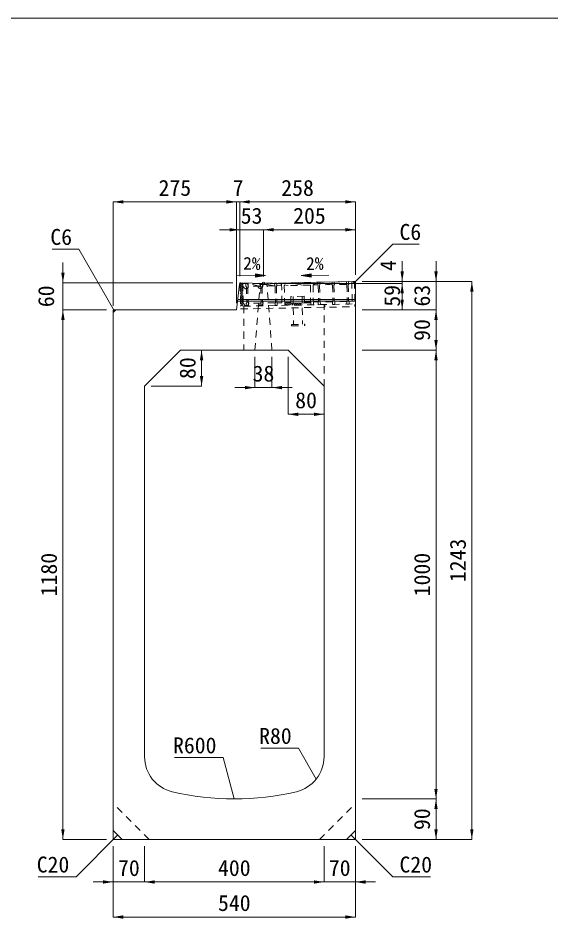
# Model space of a CAD drawing. Units: millimetres at full size; some dimension numbers follow another scale. Extents: x -3301 to 90699, y 107523 to 139162.
# Drawn here: x 20119 to 21305, y 129802 to 131841 of the extents above; entities that cross this region are included whole.
import ezdxf
from ezdxf.enums import TextEntityAlignment as Align

# ---------------------------------------------------------------- set-up
doc = ezdxf.new("R2010")
doc.units = ezdxf.units.MM
doc.header["$LTSCALE"] = 21
doc.header["$PDMODE"] = 32
doc.header["$PDSIZE"] = 10.5
doc.linetypes.add('USER1', pattern=[1.35, 0.75, -0.6])
for name, color, linetype, lineweight in [('0_2', 7, 'USER1', 9), ('寸法線', 7, 'Continuous', 9), ('引出線', 4, 'Continuous', 9), ('本体', 2, 'Continuous', 9), ('補助線', 8, 'Continuous', 13), ('ｸﾞﾚｰﾁﾝｸﾞ', 7, 'USER1', 9)]:
    doc.layers.add(name, color=color, linetype=linetype, lineweight=lineweight)
doc.styles.add('ＭＳ ゴシック', font='')
doc.styles.get('ＭＳ ゴシック').set_extended_font_data('MS Gothic')

# ---------------------------------------------------------------- blocks, each defined once
blk = doc.blocks.new('filled_arrow')
at = {"color": 0, "linetype": 'Continuous', "lineweight": -2}
blk.add_solid([(7.5, 1.25), (0, 0), (7.5, -1.25)], dxfattribs=at)

msp = doc.modelspace()

# ---------------------------------------------------------------- hatches: boundary and pattern name
at = {"layer": '引出線'}
for points in [[(20647.54, 131272.35), (20647.39, 131264.86), (20669.97, 131268.15)], [(20771.21, 131272.35), (20771.36, 131264.86), (20748.79, 131268.15)]]:
    msp.add_hatch(color=256, dxfattribs=at).paths.add_polyline_path(points)
at = {"layer": 'ｸﾞﾚｰﾁﾝｸﾞ'}
h = msp.add_hatch(dxfattribs=at)
h.set_pattern_fill('USER', color=256, style=0, pattern_type=2)
h.set_pattern_definition([(46.14576, (20132.93, 130873.29), (-2.28951, 2.19972), [75, -60])])
h.paths.add_polyline_path([(20613.01, 131249.95), (20619.01, 131250.07), (20620.01, 131200.08), (20614.01, 131199.96)])
h = msp.add_hatch(dxfattribs=at)
h.set_pattern_fill('USER', color=256, style=0, pattern_type=2)
h.set_pattern_definition([(46.14576, (20206.42, 130874.76), (-2.28951, 2.19972), [75, -60])])
h.paths.add_polyline_path([(20712.49, 131201.93), (20712.4, 131206.43), (20750.89, 131207.2), (20765.89, 131207.5), (20770.39, 131207.59), (20770.48, 131203.09), (20750.98, 131202.7)])

# ---------------------------------------------------------------- linework, layer by layer
at = {"layer": '0_2'}
for p, q in [((20646.08, 131102.05), (20657.4, 131248.15)), ((20654.57, 131251.2), (20657.39, 131248.15)), ((20657.39, 131248.15), (20672.76, 131248.15)), ((20675.57, 131251.2), (20672.76, 131248.15)), ((20684.08, 131102.05), (20672.76, 131248.15))]:
    msp.add_line(p, q, dxfattribs=at)
at = {"layer": '0_2', "color": 1, "linetype": 'Continuous', "lineweight": 13}
msp.add_lwpolyline([(18931.58, 131841.49), (21581.27, 131841.49), (21581.27, 129376.05), (18931.58, 129376.05)], close=True, dxfattribs=at)
at = {"layer": '寸法線'}
for p, q in [((20330.08, 131432.46), (20605.08, 131432.46)), ((20330.08, 131201.05), (20330.08, 131432.46)), ((20560.08, 131432.46), (20657.08, 131432.46)), ((20605.08, 131207.05), (20605.08, 131432.46)), ((20605.08, 131207.05), (20605.08, 131432.46)), ((20612.08, 131267.05), (20612.08, 131432.46)), ((20612.08, 131432.46), (20870.08, 131432.46)), ((20612.08, 131267.05), (20612.08, 131432.46)), ((20870.08, 131270.09), (20870.08, 131432.46)), ((20567.08, 131370.36), (20710.08, 131370.36)), ((20612.08, 131267.05), (20612.08, 131370.36)), ((20665.08, 131265.95), (20665.08, 131370.36)), ((20665.08, 131370.36), (20870.08, 131370.36)), ((20665.08, 131265.95), (20665.08, 131370.36)), ((20870.08, 131270.05), (20870.08, 131370.36)), ((20217.96, 131297.05), (20217.96, 131147.05)), ((20974.32, 131300.05), (20974.32, 131205.95)), ((21049.79, 131300.05), (21049.79, 131147.05)), ((20597.08, 131252.05), (20217.96, 131252.05)), ((20680.08, 131250.95), (20974.32, 131250.95)), ((20680.08, 131250.95), (20974.32, 131250.95)), ((20885.08, 131255.05), (20974.32, 131255.05)), ((20885.08, 131255.05), (21049.79, 131255.05)), ((20885.08, 131255.05), (21129.65, 131255.05)), ((20974.32, 131250.95), (20974.32, 131192.05)), ((21129.65, 131255.05), (21129.65, 130012.05)), ((20315.08, 131192.05), (20217.96, 131192.05)), ((20217.96, 131192.05), (20217.96, 130012.05)), ((20315.08, 131192.05), (20217.96, 131192.05)), ((20885.08, 131192.05), (20974.32, 131192.05)), ((20885.08, 131192.05), (21049.79, 131192.05)), ((20885.08, 131192.05), (21049.79, 131192.05)), ((21049.79, 131192.05), (21049.79, 131102.05)), ((20495.08, 131102.05), (20527.16, 131102.05)), ((20527.16, 131102.05), (20527.16, 131022.05)), ((20646.08, 131087.05), (20646.08, 131018.67)), ((20684.08, 131087.05), (20684.08, 131018.67)), ((20720.08, 131087.05), (20720.08, 130959.2)), ((20885.08, 131102.05), (21049.79, 131102.05)), ((20885.08, 131102.05), (21049.79, 131102.05)), ((21049.79, 131102.05), (21049.79, 130102.05)), ((20415.08, 131022.05), (20527.16, 131022.05)), ((20601.08, 131018.67), (20729.08, 131018.67)), ((20800.08, 131007.05), (20800.08, 130959.2)), ((20720.08, 130959.2), (20800.08, 130959.2)), ((20885.08, 130102.05), (21049.79, 130102.05)), ((20885.08, 130102.05), (21049.79, 130102.05)), ((21049.79, 130102.05), (21049.79, 130012.05)), ((20315.08, 130012.05), (20217.96, 130012.05)), ((20885.08, 130012.05), (21049.79, 130012.05)), ((20885.08, 130012.05), (21129.65, 130012.05)), ((20330.08, 129997.05), (20330.08, 129917.11)), ((20330.08, 129997.05), (20330.08, 129839.07)), ((20400.08, 129997.05), (20400.08, 129917.11)), ((20400.08, 129997.05), (20400.08, 129917.11)), ((20800.08, 129997.05), (20800.08, 129917.11)), ((20800.08, 129997.05), (20800.08, 129917.11)), ((20870.08, 129997.05), (20870.08, 129917.11)), ((20870.08, 129997.05), (20870.08, 129839.07)), ((20285.08, 129917.11), (20445.08, 129917.11)), ((20400.08, 129917.11), (20800.08, 129917.11)), ((20755.08, 129917.11), (20915.08, 129917.11)), ((20330.08, 129839.07), (20870.08, 129839.07))]:
    msp.add_line(p, q, dxfattribs=at)
at = {"layer": '引出線'}
for p, q in [((20605.86, 131269.4), (20667.96, 131268.15)), ((20810.9, 131269.4), (20748.79, 131268.15))]:
    msp.add_line(p, q, dxfattribs=at)
for points in [[(20867.08, 131252.03), (20953.32, 131338.28), (21012.49, 131338.28)], [(20333.08, 131189.11), (20253.38, 131327.14), (20194.22, 131327.14)], [(20782.84, 130146.47), (20743.04, 130215.39), (20659.14, 130215.39)], [(20600.08, 130102.05), (20575.33, 130194.42), (20467.05, 130194.42)], [(20340.08, 130022.05), (20247.24, 129928.82), (20162.95, 129928.82)], [(20860.08, 130022.05), (20953.31, 129928.82), (21037.6, 129928.82)]]:
    msp.add_lwpolyline(points, dxfattribs=at)
at = {"layer": '引出線', "lineweight": 13}
for points in [[(20647.54, 131272.35), (20647.39, 131264.86), (20669.97, 131268.15)], [(20771.21, 131272.35), (20771.36, 131264.86), (20748.79, 131268.15)]]:
    msp.add_lwpolyline(points, close=True, dxfattribs=at)
at = {"layer": '本体', "lineweight": 13}
for p, q in [((20611.76, 131249.34), (20605.08, 131192.05)), ((20614.8, 131251.99), (20665.08, 131250.95)), ((20665.08, 131250.95), (20864.08, 131254.93)), ((20864.08, 131254.93), (20870.08, 131249.05)), ((20870.08, 131249.05), (20870.08, 130032.05)), ((20330.08, 131186.05), (20336.08, 131192.05)), ((20330.08, 131186.05), (20330.08, 130032.05)), ((20336.08, 131192.05), (20605.08, 131192.05)), ((20400.08, 131022.05), (20480.08, 131102.05)), ((20480.08, 131102.05), (20720.08, 131102.05)), ((20720.08, 131102.05), (20800.08, 131022.05)), ((20400.08, 131022.05), (20400.08, 130196.09)), ((20800.08, 131022.05), (20800.08, 130196.09)), ((20350.08, 130012.05), (20330.08, 130032.05)), ((20850.08, 130012.05), (20870.08, 130032.05)), ((20350.08, 130012.05), (20850.08, 130012.05)), ((20850.08, 130012.05), (20790.08, 130012.05))]:
    msp.add_line(p, q, dxfattribs=at)
at = {"layer": '本体', "color": 4}
for p, q in [((20870.08, 131211.09), (20607.3, 131211.09)), ((20870.08, 131215.09), (20607.77, 131215.09))]:
    msp.add_line(p, q, dxfattribs=at)
at = {"layer": '本体', "linetype": 'USER1'}
for p, q in [((20621.01, 131200.1), (20621.01, 131102.05)), ((20800.08, 131022.05), (20800.08, 131203.68))]:
    msp.add_line(p, q, dxfattribs=at)
at = {"layer": '本体', "color": 7, "linetype": 'USER1'}
for p, q in [((20410.08, 130012.05), (20330.08, 130092.05)), ((20790.08, 130012.05), (20870.08, 130092.05))]:
    msp.add_line(p, q, dxfattribs=at)
at = {"layer": '本体', "lineweight": 13}
for centre, radius, start, end in [((20614.74, 131248.99), 3, 88.81101, 173.34557), ((20480.08, 130196.09), 80, 180, 256.65764), ((20720.08, 130196.09), 80, 283.34236, 0), ((20600.08, 130702.05), 600, 256.65764, 283.34236)]:
    msp.add_arc(centre, radius, start, end, dxfattribs=at)
at = {"layer": '補助線'}
for p, q in [((20611.76, 131249.34), (20612.08, 131252.05)), ((20614.8, 131251.99), (20612.08, 131252.05)), ((20864.08, 131254.93), (20870.08, 131255.05)), ((20870.08, 131249.05), (20870.08, 131255.05)), ((20330.08, 131186.05), (20330.08, 131192.05)), ((20336.08, 131192.05), (20330.08, 131192.05)), ((20330.08, 130012.05), (20330.08, 130032.05)), ((20870.08, 130012.05), (20870.08, 130032.05)), ((20350.08, 130012.05), (20330.08, 130012.05)), ((20850.08, 130012.05), (20870.08, 130012.05))]:
    msp.add_line(p, q, dxfattribs=at)
msp.add_circle((20665.08, 131250.95), 3, dxfattribs=at)
at = {"layer": 'ｸﾞﾚｰﾁﾝｸﾞ'}
for p, q in [((20613.01, 131249.95), (20867.96, 131255.05)), ((20613.01, 131249.95), (20614.13, 131193.96)), ((20619.01, 131250.07), (20620.13, 131194.08)), ((20629.89, 131250.29), (20624.89, 131250.19)), ((20629.89, 131250.29), (20624.89, 131250.19)), ((20629.89, 131250.29), (20624.89, 131250.19)), ((20626.01, 131250.21), (20626.13, 131244.21)), ((20631.01, 131250.31), (20631.13, 131244.31)), ((20631.01, 131250.31), (20631.13, 131244.31)), ((20631.01, 131250.31), (20631.13, 131244.31)), ((20656.12, 131244.81), (20631.01, 131250.31)), ((20663, 131250.95), (20658, 131250.85)), ((20663, 131250.95), (20658, 131250.85)), ((20663, 131250.95), (20658, 131250.85)), ((20658.12, 131244.85), (20658, 131250.85)), ((20658, 131250.85), (20658.12, 131244.85)), ((20658, 131250.85), (20658.12, 131244.85)), ((20658, 131250.85), (20658.12, 131244.85)), ((20658, 131250.85), (20658.12, 131244.85)), ((20658, 131250.85), (20658.12, 131244.85)), ((20658, 131250.85), (20658.12, 131244.85)), ((20688.11, 131245.45), (20663, 131250.95)), ((20663, 131250.95), (20663.12, 131244.95)), ((20663, 131250.95), (20663.12, 131244.95)), ((20663, 131250.95), (20663.12, 131244.95)), ((20694.99, 131251.59), (20689.99, 131251.49)), ((20694.99, 131251.59), (20689.99, 131251.49)), ((20694.99, 131251.59), (20689.99, 131251.49)), ((20689.99, 131251.49), (20690.11, 131245.49)), ((20689.99, 131251.49), (20690.11, 131245.49)), ((20689.99, 131251.49), (20690.11, 131245.49)), ((20705.54, 131249.28), (20694.99, 131251.59)), ((20694.99, 131251.59), (20695.11, 131245.59)), ((20694.99, 131251.59), (20695.11, 131245.59)), ((20694.99, 131251.59), (20695.11, 131245.59)), ((20705.49, 131251.8), (20706.49, 131201.81)), ((20712.49, 131201.93), (20711.49, 131251.92)), ((20720.11, 131246.09), (20711.57, 131247.96)), ((20769.6, 131247.08), (20711.61, 131245.92)), ((20752.1, 131246.73), (20726.99, 131252.23)), ((20769.53, 131250.56), (20758.98, 131252.87)), ((20770.48, 131203.09), (20769.48, 131253.08)), ((20776.48, 131203.21), (20775.48, 131253.2)), ((20784.09, 131247.37), (20775.56, 131249.24)), ((20786.09, 131247.41), (20775.6, 131247.2)), ((20785.97, 131253.41), (20786.09, 131247.41)), ((20785.97, 131253.41), (20786.09, 131247.41)), ((20785.97, 131253.41), (20786.09, 131247.41)), ((20786.09, 131247.41), (20787.11, 131246.43)), ((20786.09, 131247.41), (20787.11, 131246.43)), ((20786.09, 131247.41), (20787.11, 131246.43)), ((20787.11, 131246.43), (20787.83, 131210.44)), ((20787.11, 131246.43), (20787.83, 131210.44)), ((20787.11, 131246.43), (20787.83, 131210.44)), ((20791.09, 131247.51), (20790.11, 131246.49)), ((20791.09, 131247.51), (20790.11, 131246.49)), ((20791.09, 131247.51), (20790.11, 131246.49)), ((20790.11, 131246.49), (20790.83, 131210.5)), ((20790.11, 131246.49), (20790.83, 131210.5)), ((20790.11, 131246.49), (20790.83, 131210.5)), ((20790.97, 131253.51), (20791.09, 131247.51)), ((20790.97, 131253.51), (20791.09, 131247.51)), ((20790.97, 131253.51), (20791.09, 131247.51)), ((20816.09, 131248.01), (20790.97, 131253.51)), ((20818.09, 131248.05), (20791.09, 131247.51)), ((20817.97, 131254.05), (20818.09, 131248.05)), ((20817.97, 131254.05), (20818.09, 131248.05)), ((20817.97, 131254.05), (20818.09, 131248.05)), ((20818.09, 131248.05), (20819.11, 131247.07)), ((20818.09, 131248.05), (20819.11, 131247.07)), ((20818.09, 131248.05), (20819.11, 131247.07)), ((20819.11, 131247.07), (20819.83, 131211.08)), ((20819.11, 131247.07), (20819.83, 131211.08)), ((20819.11, 131247.07), (20819.83, 131211.08)), ((20823.09, 131248.15), (20822.11, 131247.13)), ((20823.09, 131248.15), (20822.11, 131247.13)), ((20823.09, 131248.15), (20822.11, 131247.13)), ((20822.11, 131247.13), (20822.83, 131211.14)), ((20822.11, 131247.13), (20822.83, 131211.14)), ((20822.11, 131247.13), (20822.83, 131211.14)), ((20822.97, 131254.15), (20823.09, 131248.15)), ((20822.97, 131254.15), (20823.09, 131248.15)), ((20822.97, 131254.15), (20823.09, 131248.15)), ((20848.08, 131248.65), (20822.97, 131254.15)), ((20850.08, 131248.69), (20823.09, 131248.15)), ((20854.96, 131254.79), (20849.96, 131254.69)), ((20854.96, 131254.79), (20849.96, 131254.69)), ((20854.96, 131254.79), (20849.96, 131254.69)), ((20849.96, 131254.69), (20850.08, 131248.69)), ((20849.96, 131254.69), (20850.08, 131248.69)), ((20849.96, 131254.69), (20850.08, 131248.69)), ((20850.08, 131248.69), (20851.1, 131247.71)), ((20850.08, 131248.69), (20851.1, 131247.71)), ((20850.08, 131248.69), (20851.1, 131247.71)), ((20851.1, 131247.71), (20851.82, 131211.72)), ((20851.1, 131247.71), (20851.82, 131211.72)), ((20851.1, 131247.71), (20851.82, 131211.72)), ((20855.08, 131248.79), (20854.1, 131247.77)), ((20855.08, 131248.79), (20854.1, 131247.77)), ((20855.08, 131248.79), (20854.1, 131247.77)), ((20854.1, 131247.77), (20854.82, 131211.78)), ((20854.1, 131247.77), (20854.82, 131211.78)), ((20854.1, 131247.77), (20854.82, 131211.78)), ((20854.96, 131254.79), (20855.08, 131248.79)), ((20854.96, 131254.79), (20855.08, 131248.79)), ((20854.96, 131254.79), (20855.08, 131248.79)), ((20861.96, 131254.93), (20862.96, 131204.94)), ((20867.96, 131255.05), (20869.08, 131199.06)), ((20626.13, 131244.21), (20627.15, 131243.23)), ((20626.13, 131244.21), (20627.15, 131243.23)), ((20626.13, 131244.21), (20627.15, 131243.23)), ((20627.15, 131243.23), (20627.87, 131207.24)), ((20627.15, 131243.23), (20627.87, 131207.24)), ((20627.15, 131243.23), (20627.87, 131207.24)), ((20631.13, 131244.31), (20630.15, 131243.29)), ((20631.13, 131244.31), (20630.15, 131243.29)), ((20631.13, 131244.31), (20630.15, 131243.29)), ((20630.15, 131243.29), (20630.87, 131207.3)), ((20630.15, 131243.29), (20630.87, 131207.3)), ((20630.15, 131243.29), (20630.87, 131207.3)), ((20658.12, 131244.85), (20631.13, 131244.31)), ((20658.12, 131244.85), (20659.14, 131243.87)), ((20658.12, 131244.85), (20659.14, 131243.87)), ((20658.12, 131244.85), (20659.14, 131243.87)), ((20659.14, 131243.87), (20659.86, 131207.88)), ((20659.14, 131243.87), (20659.86, 131207.88)), ((20659.14, 131243.87), (20659.86, 131207.88)), ((20663.12, 131244.95), (20662.14, 131243.93)), ((20663.12, 131244.95), (20662.14, 131243.93)), ((20663.12, 131244.95), (20662.14, 131243.93)), ((20662.14, 131243.93), (20662.86, 131207.94)), ((20662.14, 131243.93), (20662.86, 131207.94)), ((20662.14, 131243.93), (20662.86, 131207.94)), ((20690.11, 131245.49), (20663.12, 131244.95)), ((20690.11, 131245.49), (20691.13, 131244.51)), ((20690.11, 131245.49), (20691.13, 131244.51)), ((20690.11, 131245.49), (20691.13, 131244.51)), ((20691.13, 131244.51), (20691.85, 131208.52)), ((20691.13, 131244.51), (20691.85, 131208.52)), ((20691.13, 131244.51), (20691.85, 131208.52)), ((20695.11, 131245.59), (20694.13, 131244.57)), ((20695.11, 131245.59), (20694.13, 131244.57)), ((20695.11, 131245.59), (20694.13, 131244.57)), ((20694.13, 131244.57), (20694.85, 131208.58)), ((20694.13, 131244.57), (20694.85, 131208.58)), ((20694.13, 131244.57), (20694.85, 131208.58)), ((20705.61, 131245.8), (20695.11, 131245.59)), ((20626.89, 131206.22), (20627.87, 131207.24)), ((20626.89, 131206.22), (20627.87, 131207.24)), ((20626.89, 131206.22), (20627.87, 131207.24)), ((20627.01, 131200.22), (20626.89, 131206.22)), ((20627.01, 131200.22), (20626.89, 131206.22)), ((20627.01, 131200.22), (20626.89, 131206.22)), ((20627.01, 131200.22), (20626.89, 131206.22)), ((20627.01, 131200.22), (20626.89, 131206.22)), ((20627.01, 131200.22), (20626.89, 131206.22)), ((20631.88, 131206.32), (20630.87, 131207.3)), ((20631.88, 131206.32), (20630.87, 131207.3)), ((20631.88, 131206.32), (20630.87, 131207.3)), ((20658.88, 131206.86), (20631.88, 131206.32)), ((20632, 131200.32), (20631.88, 131206.32)), ((20632, 131200.32), (20631.88, 131206.32)), ((20632, 131200.32), (20631.88, 131206.32)), ((20658.88, 131206.86), (20659.86, 131207.88)), ((20658.88, 131206.86), (20659.86, 131207.88)), ((20658.88, 131206.86), (20659.86, 131207.88)), ((20659, 131200.86), (20658.88, 131206.86)), ((20659, 131200.86), (20658.88, 131206.86)), ((20659, 131200.86), (20658.88, 131206.86)), ((20659, 131200.86), (20658.88, 131206.86)), ((20659, 131200.86), (20658.88, 131206.86)), ((20659, 131200.86), (20658.88, 131206.86)), ((20663.88, 131206.96), (20662.86, 131207.94)), ((20663.88, 131206.96), (20662.86, 131207.94)), ((20663.88, 131206.96), (20662.86, 131207.94)), ((20690.87, 131207.5), (20663.88, 131206.96)), ((20664, 131200.96), (20663.88, 131206.96)), ((20664, 131200.96), (20663.88, 131206.96)), ((20664, 131200.96), (20663.88, 131206.96)), ((20690.87, 131207.5), (20691.85, 131208.52)), ((20690.87, 131207.5), (20691.85, 131208.52)), ((20690.87, 131207.5), (20691.85, 131208.52)), ((20690.99, 131201.5), (20690.87, 131207.5)), ((20690.99, 131201.5), (20690.87, 131207.5)), ((20690.99, 131201.5), (20690.87, 131207.5)), ((20695.87, 131207.6), (20694.85, 131208.58)), ((20695.87, 131207.6), (20694.85, 131208.58)), ((20695.87, 131207.6), (20694.85, 131208.58)), ((20706.37, 131207.81), (20695.87, 131207.6)), ((20695.99, 131201.6), (20695.87, 131207.6)), ((20695.99, 131201.6), (20695.87, 131207.6)), ((20695.99, 131201.6), (20695.87, 131207.6)), ((20726.37, 131208.21), (20712.37, 131207.93)), ((20770.39, 131207.59), (20712.4, 131206.43)), ((20756.09, 131222.3), (20726.1, 131221.7)), ((20726.1, 131221.7), (20726.4, 131206.71)), ((20756.39, 131207.31), (20726.4, 131206.71)), ((20731.1, 131221.8), (20731.4, 131206.81)), ((20751.09, 131222.2), (20751.39, 131207.21)), ((20756.09, 131222.3), (20756.39, 131207.31)), ((20770.36, 131209.09), (20756.36, 131208.81)), ((20786.85, 131209.42), (20776.36, 131209.21)), ((20786.85, 131209.42), (20787.83, 131210.44)), ((20786.85, 131209.42), (20787.83, 131210.44)), ((20786.85, 131209.42), (20787.83, 131210.44)), ((20786.97, 131203.42), (20786.85, 131209.42)), ((20786.97, 131203.42), (20786.85, 131209.42)), ((20786.97, 131203.42), (20786.85, 131209.42)), ((20791.85, 131209.52), (20790.83, 131210.5)), ((20791.85, 131209.52), (20790.83, 131210.5)), ((20791.85, 131209.52), (20790.83, 131210.5)), ((20818.85, 131210.06), (20791.85, 131209.52)), ((20791.97, 131203.52), (20791.85, 131209.52)), ((20791.97, 131203.52), (20791.85, 131209.52)), ((20791.97, 131203.52), (20791.85, 131209.52)), ((20818.85, 131210.06), (20819.83, 131211.08)), ((20818.85, 131210.06), (20819.83, 131211.08)), ((20818.85, 131210.06), (20819.83, 131211.08)), ((20818.97, 131204.06), (20818.85, 131210.06)), ((20818.97, 131204.06), (20818.85, 131210.06)), ((20818.97, 131204.06), (20818.85, 131210.06)), ((20823.85, 131210.16), (20822.83, 131211.14)), ((20823.85, 131210.16), (20822.83, 131211.14)), ((20823.85, 131210.16), (20822.83, 131211.14)), ((20850.84, 131210.7), (20823.85, 131210.16)), ((20823.97, 131204.16), (20823.85, 131210.16)), ((20823.97, 131204.16), (20823.85, 131210.16)), ((20823.97, 131204.16), (20823.85, 131210.16)), ((20850.84, 131210.7), (20851.82, 131211.72)), ((20850.84, 131210.7), (20851.82, 131211.72)), ((20850.84, 131210.7), (20851.82, 131211.72)), ((20850.96, 131204.7), (20850.84, 131210.7)), ((20850.96, 131204.7), (20850.84, 131210.7)), ((20850.96, 131204.7), (20850.84, 131210.7)), ((20855.84, 131210.8), (20854.82, 131211.78)), ((20855.84, 131210.8), (20854.82, 131211.78)), ((20855.84, 131210.8), (20854.82, 131211.78)), ((20855.96, 131204.8), (20855.84, 131210.8)), ((20855.96, 131204.8), (20855.84, 131210.8)), ((20855.96, 131204.8), (20855.84, 131210.8)), ((20862.96, 131204.94), (20614.01, 131199.96)), ((20614.13, 131193.96), (20869.08, 131199.06)), ((20632, 131200.32), (20627.01, 131200.22)), ((20632, 131200.32), (20627.01, 131200.22)), ((20632, 131200.32), (20627.01, 131200.22)), ((20664, 131200.96), (20659, 131200.86)), ((20664, 131200.96), (20659, 131200.86)), ((20664, 131200.96), (20659, 131200.86)), ((20695.99, 131201.6), (20690.99, 131201.5)), ((20695.99, 131201.6), (20690.99, 131201.5)), ((20695.99, 131201.6), (20690.99, 131201.5)), ((20731.6, 131196.31), (20732.34, 131159.32)), ((20751.6, 131196.71), (20752.34, 131159.72)), ((20791.97, 131203.52), (20786.97, 131203.42)), ((20791.97, 131203.52), (20786.97, 131203.42)), ((20791.97, 131203.52), (20786.97, 131203.42)), ((20801.97, 131203.72), (20802.09, 131197.72)), ((20823.97, 131204.16), (20818.97, 131204.06)), ((20823.97, 131204.16), (20818.97, 131204.06)), ((20823.97, 131204.16), (20818.97, 131204.06)), ((20855.96, 131204.8), (20850.96, 131204.7)), ((20855.96, 131204.8), (20850.96, 131204.7)), ((20855.96, 131204.8), (20850.96, 131204.7)), ((20869.08, 131199.06), (20868.98, 131204.06)), ((20727.35, 131159.22), (20757.34, 131159.82)), ((20727.41, 131156.22), (20727.35, 131159.22)), ((20727.41, 131156.22), (20757.4, 131156.82)), ((20757.4, 131156.82), (20757.34, 131159.82))]:
    msp.add_line(p, q, dxfattribs=at)
for p in [(20626.13, 131244.21), (20658.12, 131244.85), (20626.89, 131206.22), (20658.88, 131206.86)]:
    msp.add_point(p, dxfattribs=at)

# ---------------------------------------------------------------- block references
at = {"layer": '寸法線', "xscale": 3, "yscale": 3}
for p in [(20330.08, 131432.46), (20612.08, 131432.46), (20612.08, 131432.46), (20665.08, 131370.36), (20665.08, 131370.36), (20684.08, 131018.67), (20720.08, 130959.2), (20400.08, 129917.11), (20400.08, 129917.11), (20870.08, 129917.11), (20330.08, 129839.07)]:
    msp.add_blockref('filled_arrow', p, dxfattribs=at)
for p, rotation in [((20605.08, 131432.46), 180), ((20605.08, 131432.46), 180), ((20870.08, 131432.46), 180), ((20612.08, 131370.36), 180), ((20870.08, 131370.36), 180), ((20217.96, 131252.05), 90), ((20974.32, 131255.05), 90), ((21049.79, 131255.05), 90), ((20974.32, 131250.95), 270), ((21129.65, 131255.05), 270), ((20974.32, 131192.05), 90), ((20217.96, 131192.05), 270), ((20217.96, 131192.05), 270), ((21049.79, 131192.05), 270), ((21049.79, 131192.05), 270), ((21049.79, 131102.05), 90), ((20527.16, 131102.05), 270), ((21049.79, 131102.05), 270), ((20527.16, 131022.05), 90), ((20646.08, 131018.67), 180), ((20800.08, 130959.2), 180), ((21049.79, 130102.05), 90), ((21049.79, 130102.05), 270), ((20217.96, 130012.05), 90), ((21049.79, 130012.05), 90), ((21129.65, 130012.05), 90), ((20330.08, 129917.11), 180), ((20800.08, 129917.11), 180), ((20800.08, 129917.11), 180), ((20870.08, 129839.07), 180)]:
    msp.add_blockref('filled_arrow', p, dxfattribs=dict(at, rotation=rotation))
at = {"layer": '引出線', "xscale": 0.12, "yscale": 0.12}
for p, rotation in [((20867.08, 131252.03), 45), ((20333.08, 131189.11), 120), ((20782.84, 130146.47), 120), ((20600.08, 130102.05), 105), ((20340.08, 130022.05), 225.1), ((20860.08, 130022.05), 315)]:
    msp.add_blockref('filled_arrow', p, dxfattribs=dict(at, rotation=rotation))

# ---------------------------------------------------------------- texts
at = {"layer": '寸法線', "style": 'ＭＳ ゴシック'}
for s, p in [('275', (20467.58, 131463.71)), ('7', (20608.58, 131463.71)), ('258', (20741.08, 131463.71)), ('53', (20638.58, 131401.61)), ('205', (20767.58, 131401.61)), ('38', (20665.08, 131049.92)), ('80', (20760.08, 130990.45)), ('70', (20365.08, 129948.36)), ('400', (20600.08, 129948.36)), ('70', (20835.08, 129948.36)), ('540', (20600.08, 129870.32))]:
    msp.add_text(s, height=35.6, dxfattribs=at).set_placement(p, align=Align.MIDDLE_CENTER)
for s, p in [('4', (20943.07, 131290.73)), ('60', (20180.46, 131222.05)), ('59', (20951.82, 131223.18)), ('63', (21018.54, 131223.55)), ('90', (21018.54, 131147.05)), ('80', (20495.91, 131062.05)), ('1243', (21098.4, 130633.55)), ('1180', (20186.71, 130602.05)), ('1000', (21018.54, 130602.05)), ('90', (21018.54, 130057.05))]:
    msp.add_text(s, height=35.6, rotation=90, dxfattribs=at).set_placement(p, align=Align.MIDDLE_CENTER)
at = {"layer": '引出線', "style": 'ＭＳ ゴシック'}
for s, p in [('C6', (20238.38, 131372.14)), ('R80', (20728.04, 130260.39)), ('R600', (20560.33, 130239.42)), ('C20', (20232.24, 129973.82))]:
    msp.add_text(s, height=35.6, dxfattribs=at).set_placement(p, align=Align.TOP_RIGHT)
for s, p in [('C6', (20968.32, 131383.28)), ('C20', (20968.31, 129973.82))]:
    msp.add_text(s, height=35.6, dxfattribs=at).set_placement(p, align=Align.TOP_LEFT)
for rotation, p in [(359, (20639.19, 131295.28)), (1, (20779.57, 131295.28))]:
    msp.add_text('2%', height=28.48, rotation=rotation, dxfattribs=at).set_placement(p, align=Align.MIDDLE_CENTER)

doc.saveas('drawing.dxf')
